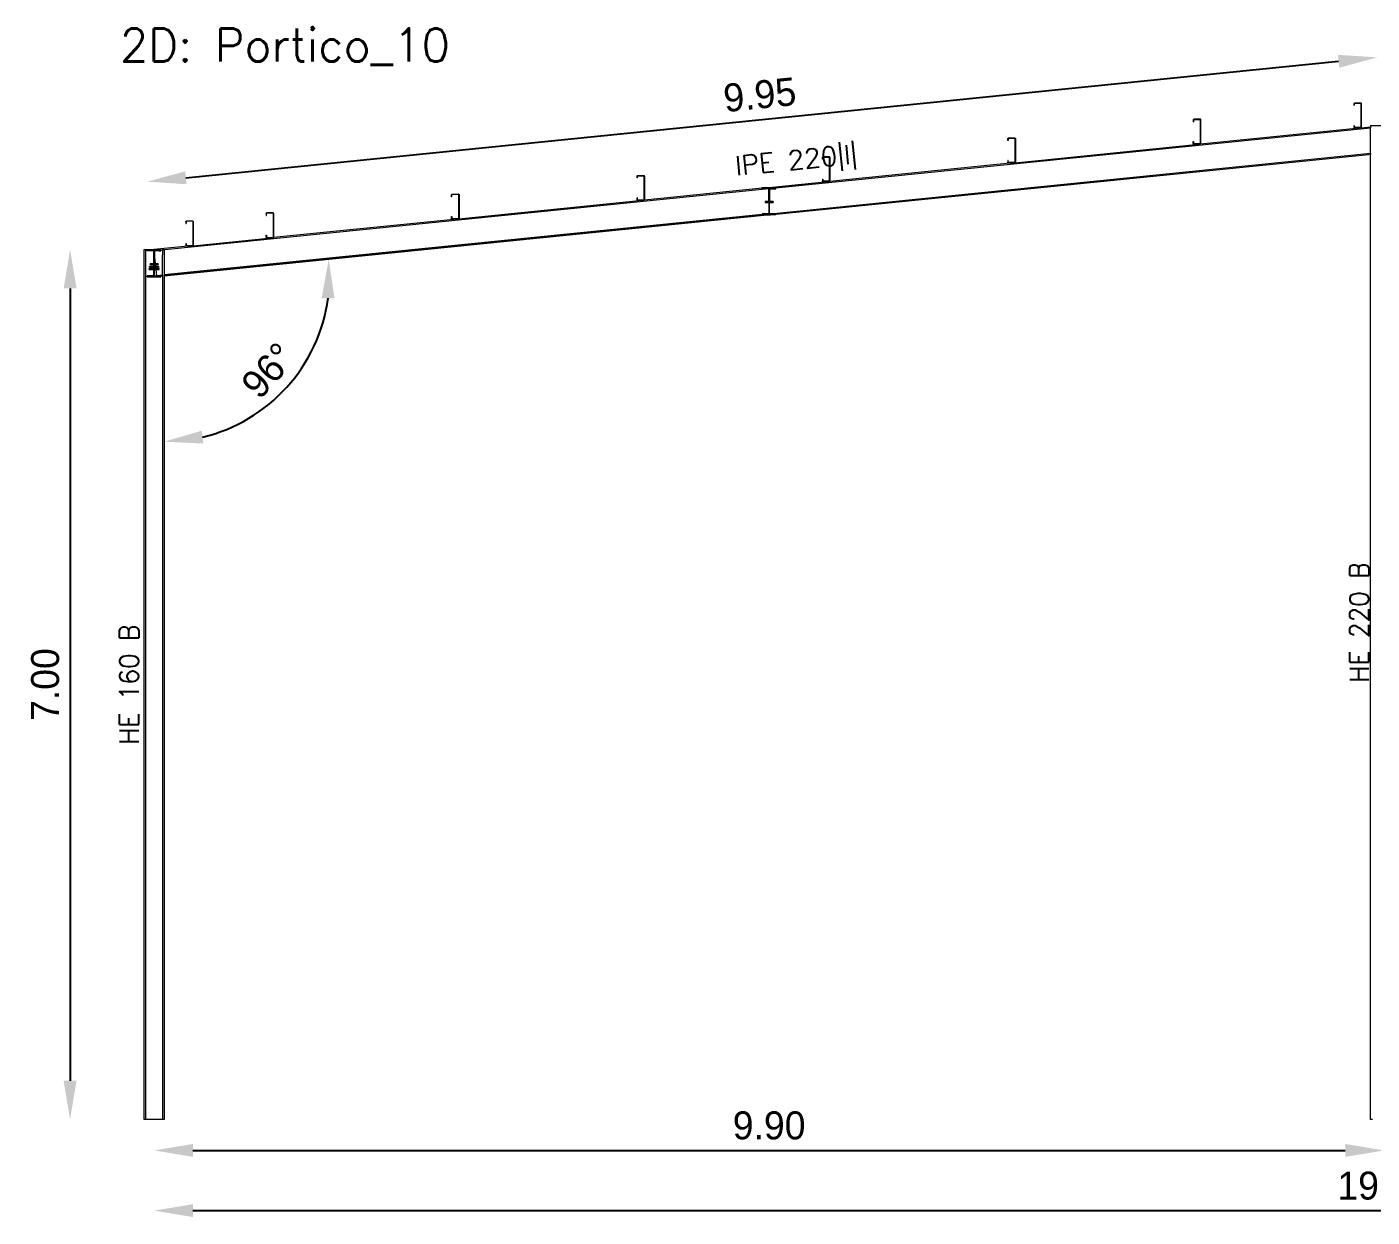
# Model space of a CAD drawing. Header units: inches. Extents: x 72863 to 72995, y 49095 to 49225.
# Drawn here: x 72929.73 to 72938.39, y 49206.29 to 49213.95 of the extents above; entities that cross this region are included whole.
import ezdxf
from ezdxf.enums import TextEntityAlignment as Align

# ---------------------------------------------------------------- set-up
doc = ezdxf.new("R2010")
doc.units = ezdxf.units.IN
for name, color, linetype, lineweight in [('BARRAS_DE_ACERO', 7, 'Continuous', 9), ('Cotas', 200, 'Continuous', 9), ('REFERENCIA_DE_LAS_BARRAS', 2, 'Continuous', 9), ('TITULOS', 9, 'Continuous', 9)]:
    doc.layers.add(name, color=color, linetype=linetype, lineweight=lineweight)
doc.styles.add('CYPETXT', font='romans__.ttf', dxfattribs={"height": 0.2})
doc.styles.add('RomanS', font='')
doc.styles.get('RomanS').set_extended_font_data('Porsche')
doc.dimstyles.new('100-color', dxfattribs={"dimtxt": 0.18, "dimasz": 0.25, "dimexe": 0, "dimexo": 0.5, "dimgap": 0.07, "dimtad": 1, "dimlfac": 1.25, "dimzin": 4, "dimdsep": 46, "dimtxsty": 'RomanS', "dimcen": 0.1, "dimse1": 1, "dimse2": 1, "dimadec": 0, "dimazin": 0, "dimtfac": 1, "dimtix": 1, "dimtmove": 2, "dimatfit": 3, "dimfxl": 1, "dimtvp": 1.058824, "dimtolj": 1, "dimtzin": 1, "dimarcsym": 0})

# ---------------------------------------------------------------- blocks, each defined once
blk = doc.blocks.new('*D118')
at = {"layer": 'Cotas', "color": 0, "lineweight": -2, "transparency": 16777216}
blk.add_line((72930.7986, 49206.3284), (72946.1386, 49206.3284), dxfattribs=at)
at = {"layer": 'Cotas', "color": 0, "transparency": 16777216}
for points in [[(72930.7986, 49206.3701), (72930.7986, 49206.2868), (72930.5486, 49206.3284)], [(72946.1386, 49206.3701), (72946.1386, 49206.2868), (72946.3886, 49206.3284)]]:
    blk.add_solid(points, dxfattribs=at)
at = {"layer": 'Defpoints', "color": 0, "transparency": 16777216}
for p in [(72930.5486, 49206.915), (72946.3886, 49206.915), (72946.3886, 49206.3284)]:
    blk.add_point(p, dxfattribs=at)
at = {"layer": 'Cotas', "color": 0, "transparency": 16777216, "insert": (72938.4686, 49206.4884), "char_height": 0.18, "attachment_point": 5, "style": 'RomanS'}
blk.add_mtext('\\A1;19.80', dxfattribs=at)
blk = doc.blocks.new('*D120')
at = {"layer": 'Cotas', "color": 0, "lineweight": -2, "transparency": 16777216}
blk.add_line((72930.7986, 49206.7161), (72938.2186, 49206.7161), dxfattribs=at)
at = {"layer": 'Cotas', "color": 0, "transparency": 16777216}
for points in [[(72930.7986, 49206.7578), (72930.7986, 49206.6745), (72930.5486, 49206.7161)], [(72938.2186, 49206.7578), (72938.2186, 49206.6745), (72938.4686, 49206.7161)]]:
    blk.add_solid(points, dxfattribs=at)
at = {"layer": 'Defpoints', "color": 0, "transparency": 16777216}
for p in [(72930.5486, 49206.915), (72938.4686, 49206.915), (72938.4686, 49206.7161)]:
    blk.add_point(p, dxfattribs=at)
at = {"layer": 'Cotas', "color": 0, "transparency": 16777216, "insert": (72934.5086, 49206.8761), "char_height": 0.18, "attachment_point": 5, "style": 'RomanS'}
blk.add_mtext('\\A1;9.90', dxfattribs=at)
blk = doc.blocks.new('*D121')
at = {"layer": 'Cotas', "color": 0, "lineweight": -2, "transparency": 16777216}
blk.add_line((72930.7531, 49212.9778), (72938.1756, 49213.7276), dxfattribs=at)
at = {"layer": 'Cotas', "color": 0, "transparency": 16777216}
for points in [[(72938.1715, 49213.769), (72938.1798, 49213.6861), (72938.4244, 49213.7527)], [(72930.7489, 49213.0193), (72930.7573, 49212.9364), (72930.5044, 49212.9527)]]:
    blk.add_solid(points, dxfattribs=at)
at = {"layer": 'Defpoints', "color": 0, "transparency": 16777216}
for p in [(72938.4244, 49213.7527), (72938.4686, 49213.315), (72930.5486, 49212.515)]:
    blk.add_point(p, dxfattribs=at)
at = {"layer": 'Cotas', "color": 0, "transparency": 16777216, "insert": (72934.4483, 49213.5119), "char_height": 0.18, "attachment_point": 5, "rotation": 5.76789, "style": 'RomanS'}
blk.add_mtext('\\A1;9.95', dxfattribs=at)
blk = doc.blocks.new('*D124')
at = {"layer": 'Cotas', "color": 0, "lineweight": -2, "transparency": 16777216}
blk.add_line((72930.0077, 49212.265), (72930.0077, 49207.165), dxfattribs=at)
at = {"layer": 'Cotas', "color": 0, "transparency": 16777216}
for points in [[(72929.966, 49212.265), (72930.0493, 49212.265), (72930.0077, 49212.515)], [(72929.966, 49207.165), (72930.0493, 49207.165), (72930.0077, 49206.915)]]:
    blk.add_solid(points, dxfattribs=at)
at = {"layer": 'Defpoints', "color": 0, "transparency": 16777216}
for p in [(72930.5486, 49212.515), (72930.0077, 49206.915), (72930.5486, 49206.915)]:
    blk.add_point(p, dxfattribs=at)
at = {"layer": 'Cotas', "color": 0, "transparency": 16777216, "insert": (72929.8477, 49209.715), "char_height": 0.18, "attachment_point": 5, "rotation": 90, "style": 'RomanS'}
blk.add_mtext('\\A1;7.00', dxfattribs=at)
blk = doc.blocks.new('*D141')
at = {"layer": 'Cotas', "color": 0, "lineweight": -2, "transparency": 16777216}
blk.add_arc((72930.6126, 49212.3445), 1.0658, 283.4711, 352.29683, dxfattribs=at)
at = {"layer": 'Cotas', "color": 0, "transparency": 16777216}
for points in [[(72931.6271, 49212.2024), (72931.7104, 49212.201), (72931.673, 49212.4516)], [(72930.8658, 49211.2667), (72930.856, 49211.3495), (72930.6126, 49211.2788)]]:
    blk.add_solid(points, dxfattribs=at)
at = {"layer": 'Defpoints', "color": 0, "transparency": 16777216}
for p in [(72934.5175, 49212.739), (72930.6126, 49212.3445), (72930.6126, 49212.3445), (72931.5692, 49211.8747), (72930.6126, 49206.915)]:
    blk.add_point(p, dxfattribs=at)
at = {"layer": 'Cotas', "color": 0, "transparency": 16777216, "insert": (72931.2845, 49211.7371), "char_height": 0.18, "attachment_point": 5, "rotation": 47.88396, "style": 'RomanS'}
blk.add_mtext('\\A1;96°', dxfattribs=at)

msp = doc.modelspace()

# ---------------------------------------------------------------- linework, layer by layer
at = {"layer": 'BARRAS_DE_ACERO'}
for p, q in [((72938.2747, 49213.4553), (72938.2749, 49213.4566)), ((72938.2747, 49213.4429), (72938.2747, 49213.4553)), ((72938.2763, 49213.4429), (72938.2747, 49213.4429)), ((72938.2757, 49213.4578), (72938.2749, 49213.4566)), ((72938.2757, 49213.4578), (72938.2769, 49213.4586)), ((72938.2763, 49213.4553), (72938.2764, 49213.456)), ((72938.2763, 49213.4553), (72938.2763, 49213.4429)), ((72938.2769, 49213.4567), (72938.2764, 49213.456)), ((72938.2783, 49213.4589), (72938.2769, 49213.4586)), ((72938.3191, 49213.4589), (72938.2783, 49213.4589)), ((72938.2783, 49213.4573), (72938.3191, 49213.4573)), ((72938.3204, 49213.4586), (72938.3191, 49213.4589)), ((72938.3198, 49213.4571), (72938.3191, 49213.4573)), ((72938.3198, 49213.4571), (72938.3205, 49213.4567)), ((72938.3205, 49213.4567), (72938.3209, 49213.456)), ((72938.3209, 49213.456), (72938.3211, 49213.4553)), ((72938.3211, 49213.3025), (72938.3211, 49213.4553)), ((72938.3224, 49213.4566), (72938.3227, 49213.4553)), ((72938.3227, 49213.3025), (72938.3227, 49213.4553)), ((72937.2402, 49213.3521), (72937.241, 49213.3533)), ((72937.2415, 49213.3508), (72937.2417, 49213.3515)), ((72937.2415, 49213.3507), (72937.2415, 49213.3508)), ((72937.2415, 49213.3504), (72937.2415, 49213.3507)), ((72937.2415, 49213.3384), (72937.2415, 49213.3504)), ((72937.2421, 49213.3522), (72937.2417, 49213.3515)), ((72937.2421, 49213.3511), (72937.242, 49213.3504)), ((72937.242, 49213.3504), (72937.242, 49213.3384)), ((72937.2428, 49213.3526), (72937.2421, 49213.3522)), ((72937.2421, 49213.3511), (72937.2425, 49213.3518)), ((72937.2425, 49213.3518), (72937.2432, 49213.3522)), ((72937.2435, 49213.3528), (72937.2428, 49213.3526)), ((72937.244, 49213.3524), (72937.2432, 49213.3522)), ((72937.2843, 49213.3544), (72937.2435, 49213.3544)), ((72937.2435, 49213.3528), (72937.244, 49213.3528)), ((72937.244, 49213.3528), (72937.2843, 49213.3528)), ((72937.284, 49213.3524), (72937.244, 49213.3524)), ((72937.2847, 49213.3522), (72937.284, 49213.3524)), ((72937.2857, 49213.3541), (72937.2843, 49213.3544)), ((72937.2851, 49213.3526), (72937.2843, 49213.3528)), ((72937.2847, 49213.3522), (72937.2854, 49213.3518)), ((72937.2851, 49213.3526), (72937.2858, 49213.3522)), ((72937.2858, 49213.3511), (72937.2854, 49213.3518)), ((72937.2857, 49213.3541), (72937.2869, 49213.3533)), ((72937.2858, 49213.3522), (72937.2862, 49213.3515)), ((72937.2858, 49213.3511), (72937.286, 49213.3504)), ((72937.286, 49213.1984), (72937.286, 49213.3504)), ((72937.2863, 49213.3508), (72937.2862, 49213.3515)), ((72937.2863, 49213.3507), (72937.2863, 49213.3508)), ((72937.2863, 49213.3507), (72937.2863, 49213.198)), ((72937.2877, 49213.3521), (72937.2869, 49213.3533)), ((72937.2879, 49213.3508), (72937.2877, 49213.3521)), ((72937.288, 49213.3504), (72937.2879, 49213.3504)), ((72937.288, 49213.1984), (72937.288, 49213.3504)), ((72934.5526, 49212.912), (72938.3806, 49213.2987)), ((72938.2747, 49213.3149), (72938.2747, 49213.3025)), ((72938.2763, 49213.3149), (72938.2747, 49213.3149)), ((72938.2747, 49213.3025), (72938.2749, 49213.3011)), ((72938.2749, 49213.3011), (72938.2757, 49213.2999)), ((72938.2757, 49213.2999), (72938.2769, 49213.2991)), ((72938.2763, 49213.3025), (72938.2763, 49213.3149)), ((72938.2764, 49213.3017), (72938.2763, 49213.3025)), ((72938.2764, 49213.3017), (72938.2769, 49213.3011)), ((72938.2775, 49213.3006), (72938.2769, 49213.3011)), ((72938.2769, 49213.2991), (72938.2783, 49213.2989)), ((72938.2775, 49213.3006), (72938.2783, 49213.3005)), ((72938.3191, 49213.3005), (72938.2783, 49213.3005)), ((72938.2783, 49213.2989), (72938.3095, 49213.2989)), ((72938.3191, 49213.2989), (72938.3095, 49213.2989)), ((72938.3191, 49213.3005), (72938.3198, 49213.3006)), ((72938.3204, 49213.2991), (72938.3191, 49213.2989)), ((72938.3205, 49213.3011), (72938.3198, 49213.3006)), ((72938.3216, 49213.2999), (72938.3204, 49213.2991)), ((72938.3205, 49213.3011), (72938.3209, 49213.3017)), ((72938.3209, 49213.3017), (72938.3211, 49213.3025)), ((72938.3216, 49213.2999), (72938.3217, 49213.3001)), ((72938.3224, 49213.3011), (72938.3227, 49213.3025)), ((72938.3806, 49213.315), (72938.3806, 49213.3061)), ((72938.3806, 49213.3061), (72938.3806, 49213.2987)), ((72936.0463, 49213.2315), (72936.046, 49213.2302)), ((72936.046, 49213.2178), (72936.046, 49213.2302)), ((72936.0476, 49213.2178), (72936.046, 49213.2178)), ((72936.0463, 49213.2315), (72936.0471, 49213.2327)), ((72936.0482, 49213.2335), (72936.0471, 49213.2327)), ((72936.0478, 49213.2309), (72936.0476, 49213.2302)), ((72936.0476, 49213.2302), (72936.0476, 49213.2178)), ((72936.048, 49213.2178), (72936.0476, 49213.2178)), ((72936.0478, 49213.2309), (72936.0482, 49213.2316)), ((72936.0496, 49213.2338), (72936.0482, 49213.2335)), ((72936.0482, 49213.2305), (72936.0486, 49213.2312)), ((72936.0486, 49213.2312), (72936.0493, 49213.2316)), ((72936.05, 49213.2318), (72936.0493, 49213.2316)), ((72936.0496, 49213.2338), (72936.0904, 49213.2338)), ((72936.0904, 49213.2322), (72936.0496, 49213.2322)), ((72936.09, 49213.2318), (72936.05, 49213.2318)), ((72936.0908, 49213.2316), (72936.09, 49213.2318)), ((72936.0918, 49213.2335), (72936.0904, 49213.2338)), ((72936.0912, 49213.232), (72936.0904, 49213.2322)), ((72936.0914, 49213.2312), (72936.0908, 49213.2316)), ((72936.0912, 49213.232), (72936.0918, 49213.2316)), ((72936.0919, 49213.2305), (72936.0914, 49213.2312)), ((72936.093, 49213.2327), (72936.0918, 49213.2335)), ((72936.092, 49213.2298), (72936.0919, 49213.2305)), ((72936.092, 49213.0778), (72936.092, 49213.2298)), ((72936.0924, 49213.2302), (72936.0924, 49213.0774)), ((72936.093, 49213.2327), (72936.0937, 49213.2315)), ((72936.094, 49213.2302), (72936.0937, 49213.2315)), ((72936.094, 49213.2298), (72936.094, 49213.2302)), ((72936.094, 49213.0777), (72936.094, 49213.2298)), ((72936.094, 49213.2298), (72936.094, 49213.0778)), ((72936.094, 49213.2298), (72936.094, 49213.2298)), ((72937.2399, 49213.2104), (72937.24, 49213.2104)), ((72937.2399, 49213.198), (72937.2399, 49213.2104)), ((72937.2399, 49213.198), (72937.2402, 49213.1966)), ((72937.24, 49213.2104), (72937.2415, 49213.2104)), ((72937.241, 49213.1954), (72937.2402, 49213.1966)), ((72937.2422, 49213.1946), (72937.241, 49213.1954)), ((72937.2415, 49213.2104), (72937.242, 49213.2104)), ((72937.2415, 49213.2104), (72937.2415, 49213.1984)), ((72937.2415, 49213.1984), (72937.2415, 49213.1983)), ((72937.2415, 49213.198), (72937.2415, 49213.1983)), ((72937.2415, 49213.198), (72937.2417, 49213.1972)), ((72937.2421, 49213.1965), (72937.2417, 49213.1972)), ((72937.242, 49213.2104), (72937.242, 49213.1984)), ((72937.242, 49213.1984), (72937.2421, 49213.1976)), ((72937.2421, 49213.1976), (72937.2425, 49213.1969)), ((72937.2421, 49213.1965), (72937.2428, 49213.1961)), ((72937.2435, 49213.1944), (72937.2422, 49213.1946)), ((72937.2425, 49213.1969), (72937.2432, 49213.1965)), ((72937.2428, 49213.1961), (72937.2435, 49213.196)), ((72937.2432, 49213.1965), (72937.244, 49213.1964)), ((72937.2435, 49213.196), (72937.2436, 49213.196)), ((72937.2435, 49213.1944), (72937.2747, 49213.1944)), ((72937.2436, 49213.196), (72937.2843, 49213.196)), ((72937.284, 49213.1964), (72937.244, 49213.1964)), ((72937.2847, 49213.1965), (72937.284, 49213.1964)), ((72937.2854, 49213.1969), (72937.2847, 49213.1965)), ((72937.2858, 49213.1976), (72937.2854, 49213.1969)), ((72937.286, 49213.1984), (72937.2858, 49213.1976)), ((72937.2862, 49213.1972), (72937.2863, 49213.198)), ((72937.287, 49213.1956), (72937.2869, 49213.1954)), ((72937.288, 49213.1984), (72937.2879, 49213.1983)), ((72937.2879, 49213.1983), (72937.2879, 49213.198)), ((72934.8521, 49213.0972), (72934.8521, 49213.1096)), ((72934.8537, 49213.0972), (72934.8521, 49213.0972)), ((72934.8531, 49213.1121), (72934.8543, 49213.1129)), ((72934.8538, 49213.1103), (72934.8537, 49213.1096)), ((72934.8537, 49213.0972), (72934.8537, 49213.1096)), ((72934.8537, 49213.0972), (72934.8541, 49213.0972)), ((72934.8543, 49213.111), (72934.8538, 49213.1103)), ((72934.8541, 49213.1092), (72934.8543, 49213.1099)), ((72934.8541, 49213.0972), (72934.8541, 49213.1092)), ((72934.8543, 49213.1129), (72934.8557, 49213.1132)), ((72934.8549, 49213.1114), (72934.8543, 49213.111)), ((72934.8547, 49213.1106), (72934.8543, 49213.1099)), ((72934.8547, 49213.1106), (72934.8553, 49213.111)), ((72934.8549, 49213.1114), (72934.8557, 49213.1116)), ((72934.8561, 49213.1112), (72934.8553, 49213.111)), ((72934.8965, 49213.1132), (72934.8557, 49213.1132)), ((72934.8557, 49213.1116), (72934.8965, 49213.1116)), ((72934.8965, 49213.1132), (72934.8979, 49213.1129)), ((72934.8965, 49213.1116), (72934.8972, 49213.1114)), ((72934.8972, 49213.1114), (72934.8979, 49213.111)), ((72934.8979, 49213.1129), (72934.899, 49213.1121)), ((72934.8979, 49213.111), (72934.8983, 49213.1103)), ((72934.8983, 49213.1103), (72934.8985, 49213.1096)), ((72934.8985, 49212.9568), (72934.8985, 49213.1096)), ((72934.8998, 49213.1109), (72934.899, 49213.1121)), ((72936.0807, 49213.0738), (72934.8992, 49212.9544)), ((72934.9001, 49213.1096), (72934.8998, 49213.1109)), ((72934.9001, 49213.1096), (72934.9001, 49213.1092)), ((72934.9001, 49212.9572), (72934.9001, 49213.1092)), ((72936.0476, 49213.0898), (72936.046, 49213.0898)), ((72936.046, 49213.0898), (72936.046, 49213.0774)), ((72936.0463, 49213.076), (72936.046, 49213.0774)), ((72936.0463, 49213.076), (72936.0471, 49213.0748)), ((72936.0471, 49213.0748), (72936.0482, 49213.074)), ((72936.0476, 49213.0898), (72936.048, 49213.0898)), ((72936.0476, 49213.0774), (72936.0476, 49213.0898)), ((72936.0478, 49213.0766), (72936.0476, 49213.0774)), ((72936.0482, 49213.0759), (72936.0478, 49213.0766)), ((72936.048, 49213.0778), (72936.048, 49213.0898)), ((72936.0488, 49213.0755), (72936.0482, 49213.0759)), ((72936.0482, 49213.074), (72936.0496, 49213.0738)), ((72936.0486, 49213.0763), (72936.0493, 49213.0759)), ((72936.0496, 49213.0754), (72936.0488, 49213.0755)), ((72936.0904, 49213.0754), (72936.0496, 49213.0754)), ((72936.0496, 49213.0738), (72936.0807, 49213.0738)), ((72936.0807, 49213.0738), (72936.0904, 49213.0738)), ((72936.09, 49213.0758), (72936.0908, 49213.0759)), ((72936.0912, 49213.0755), (72936.0904, 49213.0754)), ((72936.0904, 49213.0738), (72936.0918, 49213.074)), ((72936.0908, 49213.0759), (72936.0914, 49213.0763)), ((72936.0918, 49213.0759), (72936.0912, 49213.0755)), ((72936.0914, 49213.0763), (72936.0919, 49213.077)), ((72936.0918, 49213.0759), (72936.0923, 49213.0766)), ((72936.0919, 49213.077), (72936.092, 49213.0778)), ((72936.0924, 49213.0774), (72936.0923, 49213.0766)), ((72936.0937, 49213.076), (72936.094, 49213.0774)), ((72936.094, 49213.0778), (72936.094, 49213.0777)), ((72936.094, 49213.0774), (72936.094, 49213.0777)), ((72938.3806, 49213.1292), (72938.3696, 49213.128)), ((72938.3806, 49213.1366), (72938.3806, 49213.1292)), ((72938.3806, 49206.915), (72938.3806, 49213.1292)), ((72933.6582, 49212.989), (72933.6584, 49212.9903)), ((72933.6582, 49212.9766), (72933.6582, 49212.989)), ((72933.6582, 49212.9766), (72933.6582, 49212.9766)), ((72933.6592, 49212.9915), (72933.6584, 49212.9903)), ((72933.6592, 49212.9915), (72933.6604, 49212.9923)), ((72933.6598, 49212.9886), (72933.6598, 49212.9766)), ((72933.6602, 49212.9886), (72933.6603, 49212.9893)), ((72933.6602, 49212.9766), (72933.6602, 49212.9886)), ((72933.661, 49212.9908), (72933.6603, 49212.9904)), ((72933.6608, 49212.99), (72933.6603, 49212.9893)), ((72933.6618, 49212.9926), (72933.6604, 49212.9923)), ((72933.6614, 49212.9904), (72933.6608, 49212.99)), ((72933.6618, 49212.991), (72933.661, 49212.9908)), ((72933.6622, 49212.9906), (72933.6614, 49212.9904)), ((72933.6618, 49212.9926), (72933.7022, 49212.9926)), ((72933.6618, 49212.991), (72933.7022, 49212.991)), ((72933.6618, 49212.991), (72933.6618, 49212.991)), ((72933.7022, 49212.9906), (72933.6622, 49212.9906)), ((72933.7026, 49212.9926), (72933.7022, 49212.9926)), ((72933.7029, 49212.9904), (72933.7022, 49212.9906)), ((72933.7026, 49212.9926), (72933.7039, 49212.9923)), ((72933.7029, 49212.9904), (72933.7036, 49212.99)), ((72933.7033, 49212.9908), (72933.704, 49212.9904)), ((72933.7036, 49212.99), (72933.704, 49212.9893)), ((72933.7039, 49212.9923), (72933.7051, 49212.9915)), ((72933.704, 49212.9904), (72933.7044, 49212.9897)), ((72933.7042, 49212.9886), (72933.704, 49212.9893)), ((72933.7042, 49212.8366), (72933.7042, 49212.9886)), ((72933.7046, 49212.989), (72933.7044, 49212.9897)), ((72933.7046, 49212.989), (72933.7046, 49212.9886)), ((72933.7046, 49212.8365), (72933.7046, 49212.9886)), ((72933.7062, 49212.8365), (72933.7062, 49212.9886)), ((72934.5062, 49212.9073), (72930.6177, 49212.5145)), ((72934.4646, 49212.9105), (72933.7052, 49212.8338)), ((72934.4646, 49212.915), (72934.483, 49212.915)), ((72934.4646, 49212.9105), (72934.4646, 49212.915)), ((72934.4646, 49212.9076), (72934.4646, 49212.9105)), ((72934.5062, 49212.9076), (72934.4646, 49212.9076)), ((72934.483, 49212.915), (72934.5086, 49212.915)), ((72934.483, 49212.9099), (72934.483, 49212.915)), ((72934.483, 49212.9099), (72934.5053, 49212.9099)), ((72934.5068, 49212.9099), (72934.5053, 49212.9099)), ((72934.5062, 49212.9076), (72934.5062, 49212.9073)), ((72934.5062, 49212.824), (72934.5062, 49212.9073)), ((72934.5068, 49212.9099), (72934.5068, 49212.9074)), ((72934.5068, 49212.9074), (72934.5068, 49212.824)), ((72934.5086, 49212.915), (72934.8869, 49212.9532)), ((72934.5086, 49212.915), (72934.5342, 49212.915)), ((72934.5104, 49212.9099), (72934.5319, 49212.9099)), ((72934.5104, 49212.9077), (72934.5104, 49212.9099)), ((72934.5104, 49212.9077), (72934.5104, 49212.9077)), ((72934.5104, 49212.9077), (72934.5104, 49212.824)), ((72934.511, 49212.9076), (72934.5526, 49212.9076)), ((72934.511, 49212.824), (72934.511, 49212.9076)), ((72934.532, 49212.9099), (72934.5319, 49212.9099)), ((72934.5342, 49212.915), (72934.5526, 49212.915)), ((72934.5342, 49212.9101), (72934.5342, 49212.915)), ((72934.5526, 49212.915), (72934.5526, 49212.912)), ((72934.5526, 49212.9076), (72934.5526, 49212.912)), ((72934.8521, 49212.9692), (72934.8521, 49212.9568)), ((72934.8521, 49212.9692), (72934.8537, 49212.9692)), ((72934.8521, 49212.9568), (72934.8524, 49212.9554)), ((72934.8531, 49212.9542), (72934.8524, 49212.9554)), ((72934.8543, 49212.9534), (72934.8531, 49212.9542)), ((72934.8537, 49212.9568), (72934.8537, 49212.9692)), ((72934.8538, 49212.956), (72934.8537, 49212.9568)), ((72934.8543, 49212.9553), (72934.8538, 49212.956)), ((72934.8541, 49212.9572), (72934.8543, 49212.9564)), ((72934.8543, 49212.9564), (72934.8547, 49212.9557)), ((72934.8543, 49212.9553), (72934.8549, 49212.9549)), ((72934.8543, 49212.9534), (72934.8557, 49212.9532)), ((72934.8557, 49212.9548), (72934.8549, 49212.9549)), ((72934.8557, 49212.9548), (72934.8965, 49212.9548)), ((72934.8557, 49212.9532), (72934.8869, 49212.9532)), ((72934.8961, 49212.9552), (72934.8561, 49212.9552)), ((72934.8869, 49212.9532), (72934.8965, 49212.9532)), ((72934.8969, 49212.9553), (72934.8961, 49212.9552)), ((72934.8972, 49212.9549), (72934.8965, 49212.9548)), ((72934.8979, 49212.9534), (72934.8965, 49212.9532)), ((72934.8975, 49212.9557), (72934.8969, 49212.9553)), ((72934.8979, 49212.9553), (72934.8972, 49212.9549)), ((72934.8979, 49212.9553), (72934.8983, 49212.956)), ((72934.8979, 49212.9534), (72934.899, 49212.9542)), ((72934.8983, 49212.956), (72934.8985, 49212.9568)), ((72934.899, 49212.9542), (72934.8992, 49212.9544)), ((72934.8998, 49212.9554), (72934.8992, 49212.9544)), ((72934.9001, 49212.9568), (72934.8998, 49212.9554)), ((72934.9001, 49212.9572), (72934.9001, 49212.9571)), ((72934.9001, 49212.9568), (72934.9001, 49212.9571)), ((72932.4645, 49212.8697), (72932.4642, 49212.8684)), ((72932.4645, 49212.8697), (72932.4653, 49212.8709)), ((72932.4653, 49212.8709), (72932.4665, 49212.8717)), ((72932.466, 49212.8691), (72932.4658, 49212.8684)), ((72932.4658, 49212.856), (72932.4658, 49212.8684)), ((72932.4658, 49212.856), (72932.4663, 49212.856)), ((72932.466, 49212.8691), (72932.4664, 49212.8698)), ((72932.4663, 49212.868), (72932.4664, 49212.8687)), ((72932.4663, 49212.856), (72932.4663, 49212.868)), ((72932.4664, 49212.8698), (72932.4671, 49212.8702)), ((72932.4664, 49212.8687), (72932.4668, 49212.8694)), ((72932.4665, 49212.8717), (72932.4678, 49212.872)), ((72932.4668, 49212.8694), (72932.4675, 49212.8698)), ((72932.4671, 49212.8702), (72932.4678, 49212.8704)), ((72932.4675, 49212.8698), (72932.4683, 49212.87)), ((72932.4678, 49212.872), (72932.5086, 49212.872)), ((72932.5086, 49212.8704), (72932.4678, 49212.8704)), ((72932.5083, 49212.87), (72932.4683, 49212.87)), ((72932.5083, 49212.87), (72932.509, 49212.8698)), ((72932.51, 49212.8717), (72932.5086, 49212.872)), ((72932.5094, 49212.8702), (72932.5086, 49212.8704)), ((72932.5094, 49212.8702), (72932.51, 49212.8698)), ((72932.51, 49212.8717), (72932.5112, 49212.8709)), ((72932.5105, 49212.8691), (72932.51, 49212.8698)), ((72932.5101, 49212.8687), (72932.5103, 49212.868)), ((72932.5103, 49212.716), (72932.5103, 49212.868)), ((72932.5106, 49212.8684), (72932.5105, 49212.8691)), ((72932.5106, 49212.8684), (72932.5106, 49212.7156)), ((72932.5112, 49212.8709), (72932.512, 49212.8697)), ((72932.5113, 49212.7132), (72933.6929, 49212.8326)), ((72932.512, 49212.8697), (72932.5122, 49212.8684)), ((72932.5122, 49212.8684), (72932.5122, 49212.8681)), ((72932.5123, 49212.716), (72932.5123, 49212.868)), ((72933.6582, 49212.8486), (72933.6582, 49212.8486)), ((72933.6582, 49212.8486), (72933.6582, 49212.8362)), ((72933.6582, 49212.8486), (72933.6598, 49212.8486)), ((72933.6584, 49212.8348), (72933.6582, 49212.8362)), ((72933.6584, 49212.8348), (72933.6592, 49212.8336)), ((72933.6602, 49212.8486), (72933.6598, 49212.8486)), ((72933.6598, 49212.8366), (72933.6598, 49212.8486)), ((72933.6598, 49212.8362), (72933.6598, 49212.8366)), ((72933.6599, 49212.8354), (72933.6598, 49212.8362)), ((72933.6599, 49212.8354), (72933.6603, 49212.8347)), ((72933.6602, 49212.8366), (72933.6602, 49212.8486)), ((72933.6603, 49212.8347), (72933.661, 49212.8343)), ((72933.6614, 49212.8347), (72933.6608, 49212.8351)), ((72933.6618, 49212.8342), (72933.661, 49212.8343)), ((72933.6614, 49212.8347), (72933.6622, 49212.8346)), ((72933.6618, 49212.8342), (72933.6622, 49212.8342)), ((72933.6618, 49212.8326), (72933.6622, 49212.8326)), ((72933.6622, 49212.8346), (72933.7022, 49212.8346)), ((72933.7022, 49212.8342), (72933.6622, 49212.8342)), ((72933.6929, 49212.8326), (72933.6622, 49212.8326)), ((72933.7026, 49212.8326), (72933.6929, 49212.8326)), ((72933.7022, 49212.8346), (72933.7029, 49212.8347)), ((72933.7022, 49212.8342), (72933.7026, 49212.8342)), ((72933.7033, 49212.8343), (72933.7026, 49212.8342)), ((72933.7039, 49212.8328), (72933.7026, 49212.8326)), ((72933.7029, 49212.8347), (72933.7036, 49212.8351)), ((72933.7033, 49212.8343), (72933.704, 49212.8347)), ((72933.704, 49212.8358), (72933.7036, 49212.8351)), ((72933.7051, 49212.8336), (72933.7039, 49212.8328)), ((72933.704, 49212.8358), (72933.7042, 49212.8366)), ((72933.704, 49212.8347), (72933.7044, 49212.8354)), ((72933.7044, 49212.8356), (72933.7046, 49212.8362)), ((72933.7044, 49212.8356), (72933.7044, 49212.8354)), ((72933.7046, 49212.8362), (72933.7046, 49212.8365)), ((72933.7052, 49212.8338), (72933.7051, 49212.8336)), ((72933.7059, 49212.8348), (72933.7052, 49212.8338)), ((72933.7062, 49212.8362), (72933.7059, 49212.8348)), ((72933.7062, 49212.8366), (72933.7062, 49212.8365)), ((72933.7062, 49212.8365), (72933.7062, 49212.8362)), ((72934.483, 49212.824), (72934.483, 49212.819)), ((72934.5062, 49212.824), (72934.483, 49212.824)), ((72934.483, 49212.819), (72934.5062, 49212.819)), ((72934.5068, 49212.824), (72934.5062, 49212.824)), ((72934.5062, 49212.819), (72934.5062, 49212.7463)), ((72934.5062, 49212.819), (72934.511, 49212.819)), ((72934.511, 49212.824), (72934.5104, 49212.824)), ((72934.5342, 49212.824), (72934.511, 49212.824)), ((72934.511, 49212.819), (72934.5342, 49212.819)), ((72934.511, 49212.7463), (72934.511, 49212.819)), ((72934.5342, 49212.824), (72934.5342, 49212.819)), ((72930.6126, 49212.3519), (72934.4646, 49212.741)), ((72934.5175, 49212.739), (72930.6126, 49212.3445)), ((72931.2703, 49212.7478), (72931.2706, 49212.7491)), ((72931.2703, 49212.7478), (72931.2703, 49212.7354)), ((72931.2703, 49212.7354), (72931.2719, 49212.7354)), ((72931.2706, 49212.7491), (72931.2714, 49212.7503)), ((72931.2714, 49212.7503), (72931.2725, 49212.7511)), ((72931.2719, 49212.7354), (72931.2719, 49212.7478)), ((72931.3147, 49212.7498), (72931.3155, 49212.7496)), ((72931.3155, 49212.7496), (72931.3161, 49212.7492)), ((72931.3166, 49212.7485), (72931.3161, 49212.7492)), ((72931.3167, 49212.7478), (72931.3166, 49212.7485)), ((72931.3167, 49212.7478), (72931.3167, 49212.595)), ((72932.4658, 49212.728), (72932.4658, 49212.7156)), ((72932.4663, 49212.716), (72932.4663, 49212.728)), ((72934.4646, 49212.741), (72934.4646, 49212.739)), ((72934.4646, 49212.739), (72934.5175, 49212.739)), ((72934.5171, 49212.7463), (72934.511, 49212.7463)), ((72934.5526, 49212.739), (72934.5175, 49212.739)), ((72934.5526, 49212.7463), (72934.5526, 49212.7425)), ((72930.7526, 49212.6955), (72930.7529, 49212.6968)), ((72930.7529, 49212.6968), (72930.7537, 49212.698)), ((72930.7537, 49212.698), (72930.7549, 49212.6988)), ((72930.7542, 49212.6955), (72930.7544, 49212.6962)), ((72930.7542, 49212.6955), (72930.7542, 49212.6831)), ((72930.7548, 49212.6969), (72930.7544, 49212.6962)), ((72930.7555, 49212.6973), (72930.7548, 49212.6969)), ((72930.7549, 49212.6988), (72930.7562, 49212.6991)), ((72930.7562, 49212.6975), (72930.7555, 49212.6973)), ((72930.797, 49212.6991), (72930.7562, 49212.6991)), ((72930.797, 49212.6975), (72930.7562, 49212.6975)), ((72930.7984, 49212.6988), (72930.797, 49212.6991)), ((72930.797, 49212.6975), (72930.7978, 49212.6973)), ((72930.7985, 49212.6969), (72930.7978, 49212.6973)), ((72930.7984, 49212.6988), (72930.7996, 49212.698)), ((72930.799, 49212.6955), (72930.799, 49212.5427)), ((72930.8004, 49212.6968), (72930.7996, 49212.698)), ((72930.8006, 49212.6955), (72930.8004, 49212.6968)), ((72930.8006, 49212.6955), (72930.8006, 49212.5427)), ((72932.4645, 49212.7142), (72932.4653, 49212.713)), ((72932.4653, 49212.713), (72932.4665, 49212.7122)), ((72932.466, 49212.7148), (72932.4658, 49212.7156)), ((72932.4664, 49212.7141), (72932.466, 49212.7148)), ((72932.4664, 49212.7152), (72932.4663, 49212.716)), ((72932.4664, 49212.7152), (72932.4668, 49212.7145)), ((72932.4671, 49212.7137), (72932.4664, 49212.7141)), ((72932.4665, 49212.7122), (72932.4678, 49212.712)), ((72932.4668, 49212.7145), (72932.4675, 49212.7141)), ((72932.4671, 49212.7137), (72932.4678, 49212.7136)), ((72932.4683, 49212.714), (72932.4675, 49212.7141)), ((72932.5086, 49212.7136), (72932.4678, 49212.7136)), ((72932.499, 49212.712), (72932.4678, 49212.712)), ((72932.4683, 49212.714), (72932.5083, 49212.714)), ((72932.499, 49212.712), (72932.5086, 49212.712)), ((72932.509, 49212.7141), (72932.5083, 49212.714)), ((72932.5086, 49212.712), (72932.51, 49212.7122)), ((72932.509, 49212.7141), (72932.5097, 49212.7145)), ((72932.5105, 49212.7148), (72932.51, 49212.7141)), ((72932.5112, 49212.713), (72932.51, 49212.7122)), ((72932.5106, 49212.7156), (72932.5105, 49212.7148)), ((72932.5113, 49212.7132), (72932.5112, 49212.713)), ((72932.512, 49212.7142), (72932.5113, 49212.7132)), ((72932.5122, 49212.7156), (72932.512, 49212.7142)), ((72932.5122, 49212.7158), (72932.5123, 49212.716)), ((72932.5122, 49212.7156), (72932.5122, 49212.7158)), ((72930.7526, 49212.5551), (72930.7542, 49212.5551)), ((72930.7526, 49212.5551), (72930.7526, 49212.5427)), ((72930.7542, 49212.5551), (72930.7542, 49212.5427)), ((72930.7997, 49212.5403), (72931.305, 49212.5914)), ((72931.2703, 49212.595), (72931.2706, 49212.5936)), ((72931.2706, 49212.5936), (72931.2714, 49212.5924)), ((72931.2714, 49212.5924), (72931.2725, 49212.5916)), ((72931.2719, 49212.6074), (72931.2719, 49212.595)), ((72931.2721, 49212.5942), (72931.2719, 49212.595)), ((72931.2725, 49212.5916), (72931.2739, 49212.5914)), ((72931.2739, 49212.593), (72931.3147, 49212.593)), ((72931.2739, 49212.5914), (72931.305, 49212.5914)), ((72931.305, 49212.5914), (72931.3147, 49212.5914)), ((72931.3155, 49212.5931), (72931.3147, 49212.593)), ((72931.3161, 49212.5916), (72931.3147, 49212.5914)), ((72931.3155, 49212.5931), (72931.3161, 49212.5935)), ((72931.3161, 49212.5935), (72931.3166, 49212.5942)), ((72931.3161, 49212.5916), (72931.3173, 49212.5924)), ((72931.3166, 49212.5942), (72931.3167, 49212.595)), ((72931.3174, 49212.5926), (72931.318, 49212.5936)), ((72930.4846, 49212.515), (72930.495, 49212.515)), ((72930.4846, 49206.915), (72930.4846, 49212.515)), ((72930.495, 49206.915), (72930.495, 49212.515)), ((72930.495, 49212.515), (72930.5046, 49212.515)), ((72930.5046, 49212.5076), (72930.5046, 49212.515)), ((72930.5046, 49212.515), (72930.5158, 49212.515)), ((72930.5462, 49212.5076), (72930.5046, 49212.5076)), ((72930.5158, 49212.515), (72930.5158, 49212.509)), ((72930.5158, 49212.515), (72930.5194, 49212.515)), ((72930.5452, 49212.509), (72930.5158, 49212.509)), ((72930.5194, 49212.515), (72930.523, 49212.515)), ((72930.5194, 49212.512), (72930.5194, 49212.515)), ((72930.5194, 49212.512), (72930.5194, 49212.5094)), ((72930.5467, 49212.5094), (72930.5194, 49212.5094)), ((72930.523, 49212.515), (72930.5486, 49212.515)), ((72930.5468, 49212.5099), (72930.5446, 49212.5099)), ((72930.5452, 49212.509), (72930.5466, 49212.509)), ((72930.5462, 49212.424), (72930.5462, 49212.5076)), ((72930.5466, 49212.4304), (72930.5466, 49212.509)), ((72930.5466, 49212.509), (72930.5466, 49212.509)), ((72930.5467, 49212.5094), (72930.5467, 49212.4325)), ((72930.5468, 49212.4324), (72930.5468, 49212.5099)), ((72930.5504, 49212.5099), (72930.5718, 49212.5099)), ((72930.5504, 49212.5078), (72930.5504, 49212.5099)), ((72930.5504, 49212.4281), (72930.5504, 49212.5078)), ((72930.5505, 49212.5088), (72930.5505, 49212.5094)), ((72930.5506, 49212.5094), (72930.5505, 49212.5094)), ((72930.5505, 49212.5088), (72930.5505, 49212.5078)), ((72930.5505, 49212.5078), (72930.5505, 49212.4272)), ((72930.5516, 49212.5094), (72930.5506, 49212.5094)), ((72930.5506, 49212.5078), (72930.5506, 49212.424)), ((72930.5632, 49212.509), (72930.5508, 49212.509)), ((72930.5516, 49212.5094), (72930.5671, 49212.5094)), ((72930.5632, 49212.509), (72930.5636, 49212.509)), ((72930.5706, 49212.509), (72930.5636, 49212.509)), ((72930.5706, 49212.5094), (72930.5671, 49212.5094)), ((72930.5778, 49212.5094), (72930.5706, 49212.5094)), ((72930.5706, 49212.509), (72930.572, 49212.509)), ((72930.5742, 49212.5099), (72930.5718, 49212.5099)), ((72930.572, 49212.509), (72930.5814, 49212.509)), ((72930.5742, 49212.5102), (72930.5742, 49212.515)), ((72930.5778, 49212.515), (72930.5742, 49212.515)), ((72930.5742, 49212.5102), (72930.5742, 49212.5099)), ((72930.5778, 49212.515), (72930.5814, 49212.515)), ((72930.5778, 49212.512), (72930.5778, 49212.515)), ((72930.5778, 49212.512), (72930.5778, 49212.5105)), ((72930.5778, 49212.5105), (72930.5778, 49212.5096)), ((72930.5778, 49212.5094), (72930.5778, 49212.5096)), ((72930.5789, 49212.5076), (72930.5926, 49212.5076)), ((72930.5814, 49212.515), (72930.5926, 49212.515)), ((72930.5814, 49212.515), (72930.5814, 49212.5109)), ((72930.5814, 49212.509), (72930.5814, 49212.5109)), ((72930.5926, 49212.512), (72930.5926, 49212.515)), ((72930.5926, 49212.5076), (72930.5926, 49212.512)), ((72930.6022, 49212.515), (72930.6126, 49212.515)), ((72930.6022, 49212.513), (72930.6022, 49212.515)), ((72930.6022, 49212.3509), (72930.6022, 49212.4809)), ((72930.6126, 49212.515), (72930.6126, 49212.514)), ((72930.7526, 49212.5427), (72930.7529, 49212.5413)), ((72930.7529, 49212.5413), (72930.7537, 49212.5401)), ((72930.7537, 49212.5401), (72930.7549, 49212.5393)), ((72930.7542, 49212.5427), (72930.7544, 49212.5419)), ((72930.7544, 49212.5419), (72930.7548, 49212.5413)), ((72930.7548, 49212.5413), (72930.7555, 49212.5408)), ((72930.7562, 49212.5407), (72930.7555, 49212.5408)), ((72930.7562, 49212.5407), (72930.797, 49212.5407)), ((72930.797, 49212.5391), (72930.7873, 49212.5391)), ((72930.797, 49212.5407), (72930.7978, 49212.5408)), ((72930.7984, 49212.5393), (72930.797, 49212.5391)), ((72930.7985, 49212.5413), (72930.7978, 49212.5408)), ((72930.7996, 49212.5401), (72930.7984, 49212.5393)), ((72930.7989, 49212.5419), (72930.7985, 49212.5413)), ((72930.799, 49212.5427), (72930.7989, 49212.5419)), ((72930.7996, 49212.5401), (72930.7997, 49212.5403)), ((72930.8004, 49212.5413), (72930.7997, 49212.5403)), ((72930.8004, 49212.5413), (72930.8006, 49212.5427)), ((72930.5158, 49212.3929), (72930.5462, 49212.3929)), ((72930.5158, 49212.387), (72930.5158, 49212.3929)), ((72930.5158, 49212.387), (72930.5462, 49212.387)), ((72930.5194, 49212.4085), (72930.5462, 49212.4085)), ((72930.5194, 49212.403), (72930.5194, 49212.4085)), ((72930.5194, 49212.403), (72930.5462, 49212.403)), ((72930.523, 49212.419), (72930.523, 49212.424)), ((72930.5462, 49212.424), (72930.523, 49212.424)), ((72930.523, 49212.419), (72930.5462, 49212.419)), ((72930.5466, 49212.424), (72930.5462, 49212.424)), ((72930.5466, 49212.419), (72930.5462, 49212.419)), ((72930.5462, 49212.4085), (72930.5462, 49212.419)), ((72930.5466, 49212.4085), (72930.5462, 49212.4085)), ((72930.5462, 49212.403), (72930.5462, 49212.3929)), ((72930.5462, 49212.403), (72930.5466, 49212.403)), ((72930.5462, 49212.3929), (72930.5466, 49212.3929)), ((72930.5462, 49212.3463), (72930.5462, 49212.387)), ((72930.5499, 49212.387), (72930.5462, 49212.387)), ((72930.5466, 49212.424), (72930.5466, 49212.4304)), ((72930.5466, 49212.419), (72930.5467, 49212.419)), ((72930.5467, 49212.4325), (72930.5467, 49212.4314)), ((72930.5467, 49212.4259), (72930.5467, 49212.4314)), ((72930.5468, 49212.424), (72930.5467, 49212.424)), ((72930.5467, 49212.419), (72930.5467, 49212.4085)), ((72930.5505, 49212.419), (72930.5467, 49212.419)), ((72930.5468, 49212.4324), (72930.5468, 49212.4292)), ((72930.5468, 49212.4292), (72930.5468, 49212.4279)), ((72930.5468, 49212.424), (72930.5468, 49212.4279)), ((72930.5499, 49212.387), (72930.551, 49212.387)), ((72930.5504, 49212.4281), (72930.5504, 49212.424)), ((72930.5505, 49212.424), (72930.5504, 49212.424)), ((72930.5504, 49212.424), (72930.5504, 49212.424)), ((72930.5505, 49212.424), (72930.5505, 49212.4272)), ((72930.5506, 49212.424), (72930.5505, 49212.424)), ((72930.5506, 49212.419), (72930.551, 49212.419)), ((72930.5506, 49212.403), (72930.551, 49212.403)), ((72930.5506, 49212.3929), (72930.5506, 49212.403)), ((72930.5506, 49212.3929), (72930.551, 49212.3929)), ((72930.551, 49212.403), (72930.5599, 49212.403)), ((72930.551, 49212.3929), (72930.551, 49212.403)), ((72930.551, 49212.387), (72930.5615, 49212.387)), ((72930.551, 49212.3463), (72930.551, 49212.387)), ((72930.5742, 49212.424), (72930.5578, 49212.424)), ((72930.5594, 49212.4085), (72930.5778, 49212.4085)), ((72930.5599, 49212.403), (72930.5778, 49212.403)), ((72930.5814, 49212.3929), (72930.5609, 49212.3929)), ((72930.5615, 49212.387), (72930.5667, 49212.387)), ((72930.5655, 49212.3472), (72930.5615, 49212.387)), ((72930.5667, 49212.387), (72930.5814, 49212.387)), ((72930.5742, 49212.424), (72930.5742, 49212.419)), ((72930.5778, 49212.4085), (72930.5778, 49212.403)), ((72930.5814, 49212.387), (72930.5814, 49212.3929)), ((72930.5462, 49212.3463), (72930.5046, 49212.3463)), ((72930.5046, 49212.339), (72930.5046, 49212.3463)), ((72930.551, 49212.3463), (72930.5656, 49212.3463)), ((72930.5656, 49212.3463), (72930.5655, 49212.3472)), ((72930.5656, 49212.3463), (72930.5926, 49212.3463)), ((72930.5926, 49212.3463), (72930.5926, 49212.3425)), ((72930.6022, 49212.3435), (72930.5926, 49212.3425)), ((72930.6022, 49212.3509), (72930.6022, 49212.3435)), ((72930.6022, 49212.3435), (72930.6022, 49206.915)), ((72930.6126, 49212.3519), (72930.6126, 49212.3519)), ((72930.6126, 49212.3445), (72930.6126, 49206.915)), ((72930.495, 49206.915), (72930.4846, 49206.915)), ((72930.6022, 49206.915), (72930.495, 49206.915)), ((72930.6126, 49206.915), (72930.6022, 49206.915)), ((72938.3934, 49206.915), (72938.3806, 49206.915))]:
    msp.add_line(p, q, dxfattribs=at)
for points in [[(72938.2769, 49213.4567), (72938.2775, 49213.4571), (72938.2783, 49213.4573)], [(72938.3224, 49213.4566), (72938.3216, 49213.4578), (72938.3204, 49213.4586)], [(72937.2402, 49213.3521), (72937.2399, 49213.3508), (72937.2399, 49213.3384), (72937.24, 49213.3384)], [(72937.24, 49213.3384), (72937.2415, 49213.3384), (72937.242, 49213.3384)], [(72937.2435, 49213.3544), (72937.2422, 49213.3541), (72937.241, 49213.3533)], [(72937.2879, 49213.1983), (72937.2879, 49213.3504), (72937.2879, 49213.3508)], [(72934.5526, 49212.7463), (72934.5171, 49212.7463), (72938.3806, 49213.1366), (72938.3806, 49213.2987)], [(72937.2879, 49213.198), (72937.2877, 49213.1966), (72937.287, 49213.1956), (72938.3095, 49213.2989)], [(72938.3224, 49213.3011), (72938.3217, 49213.3001), (72938.3806, 49213.3061)], [(72938.3806, 49213.315), (72938.3934, 49213.315), (72938.4086, 49213.315), (72938.4246, 49213.315), (72938.4394, 49213.315), (72938.4686, 49213.315)], [(72936.0482, 49213.2305), (72936.048, 49213.2298), (72936.048, 49213.2178)], [(72936.0482, 49213.2316), (72936.0488, 49213.232), (72936.0496, 49213.2322)], [(72936.0918, 49213.2316), (72936.0923, 49213.2309), (72936.0924, 49213.2302)], [(72936.0937, 49213.076), (72936.0931, 49213.075), (72937.2747, 49213.1944)], [(72937.2747, 49213.1944), (72937.2843, 49213.1944), (72937.2857, 49213.1946), (72937.2869, 49213.1954)], [(72937.2843, 49213.196), (72937.2843, 49213.196), (72937.2851, 49213.1961)], [(72937.2851, 49213.1961), (72937.2858, 49213.1965), (72937.2862, 49213.1972)], [(72934.5526, 49212.739), (72934.5526, 49212.7425), (72938.3696, 49213.128)], [(72934.8531, 49213.1121), (72934.8524, 49213.1109), (72934.8521, 49213.1096)], [(72934.8561, 49213.1112), (72934.8961, 49213.1112), (72934.8969, 49213.111), (72934.8975, 49213.1106), (72934.898, 49213.1099), (72934.8981, 49213.1092)], [(72934.8975, 49212.9557), (72934.898, 49212.9564), (72934.8981, 49212.9572), (72934.8981, 49213.1092)], [(72934.9001, 49213.1092), (72934.9001, 49213.1092), (72934.9001, 49212.9571)], [(72936.0486, 49213.0763), (72936.0482, 49213.077), (72936.048, 49213.0778)], [(72936.09, 49213.0758), (72936.05, 49213.0758), (72936.0493, 49213.0759)], [(72936.0931, 49213.075), (72936.093, 49213.0748), (72936.0918, 49213.074)], [(72933.6602, 49212.9766), (72933.6598, 49212.9766), (72933.6582, 49212.9766)], [(72933.6603, 49212.9904), (72933.6599, 49212.9897), (72933.6598, 49212.989)], [(72933.6598, 49212.989), (72933.6598, 49212.9889), (72933.6598, 49212.9886)], [(72933.7033, 49212.9908), (72933.7026, 49212.991), (72933.7022, 49212.991)], [(72933.7062, 49212.989), (72933.7059, 49212.9903), (72933.7051, 49212.9915)], [(72933.7062, 49212.989), (72933.7062, 49212.9886), (72933.7062, 49212.9886), (72933.7062, 49212.8366)], [(72934.532, 49212.9099), (72934.5342, 49212.9099), (72934.5342, 49212.9101)], [(72934.8537, 49212.9692), (72934.8541, 49212.9692), (72934.8541, 49212.9572)], [(72934.8561, 49212.9552), (72934.8553, 49212.9553), (72934.8547, 49212.9557)], [(72932.4658, 49212.856), (72932.4642, 49212.856), (72932.4642, 49212.8684)], [(72932.509, 49212.8698), (72932.5097, 49212.8694), (72932.5101, 49212.8687)], [(72932.5123, 49212.868), (72932.5122, 49212.8681), (72932.5122, 49212.7158)], [(72933.6618, 49212.8326), (72933.6604, 49212.8328), (72933.6592, 49212.8336)], [(72933.6608, 49212.8351), (72933.6603, 49212.8358), (72933.6602, 49212.8366)], [(72934.4646, 49212.741), (72930.6126, 49212.3519), (72930.6126, 49212.3445)], [(72931.3147, 49212.7498), (72931.2739, 49212.7498), (72931.2731, 49212.7496), (72931.2725, 49212.7492), (72931.2721, 49212.7485), (72931.2719, 49212.7478)], [(72931.3147, 49212.7514), (72931.2739, 49212.7514), (72931.2725, 49212.7511)], [(72931.3173, 49212.7503), (72931.3161, 49212.7511), (72931.3147, 49212.7514)], [(72931.3183, 49212.7478), (72931.318, 49212.7491), (72931.3173, 49212.7503)], [(72931.318, 49212.5936), (72931.3183, 49212.595), (72931.3183, 49212.7478)], [(72932.4645, 49212.7142), (72932.4642, 49212.7156), (72932.4642, 49212.728)], [(72932.4642, 49212.728), (72932.4658, 49212.728), (72932.4663, 49212.728)], [(72934.5062, 49212.7463), (72934.4646, 49212.7463), (72934.4646, 49212.741)], [(72930.7526, 49212.6955), (72930.7526, 49212.6831), (72930.7542, 49212.6831)], [(72930.799, 49212.6955), (72930.7989, 49212.6962), (72930.7985, 49212.6969)], [(72932.499, 49212.712), (72931.3174, 49212.5926), (72931.3173, 49212.5924)], [(72932.51, 49212.7141), (72932.5094, 49212.7137), (72932.5086, 49212.7136)], [(72932.5103, 49212.716), (72932.5101, 49212.7152), (72932.5097, 49212.7145)], [(72931.2703, 49212.595), (72931.2703, 49212.6074), (72931.2719, 49212.6074)], [(72931.2739, 49212.593), (72931.2731, 49212.5931), (72931.2725, 49212.5935), (72931.2721, 49212.5942)], [(72930.5446, 49212.5099), (72930.523, 49212.5099), (72930.523, 49212.515)], [(72930.7873, 49212.5391), (72930.5486, 49212.515), (72930.5742, 49212.515)], [(72930.5506, 49212.5078), (72930.5506, 49212.509), (72930.5508, 49212.509)], [(72930.551, 49212.424), (72930.5578, 49212.424), (72930.551, 49212.4916), (72930.551, 49212.424), (72930.5506, 49212.424)], [(72930.5789, 49212.5076), (72930.551, 49212.5076), (72930.551, 49212.4916)], [(72930.5926, 49212.512), (72930.6022, 49212.513), (72930.6022, 49212.4809)], [(72930.6177, 49212.5145), (72930.6126, 49212.514), (72930.6126, 49212.3519)], [(72930.7549, 49212.5393), (72930.7562, 49212.5391), (72930.7873, 49212.5391)], [(72930.5467, 49212.4259), (72930.5467, 49212.424), (72930.5466, 49212.424)], [(72930.5466, 49212.419), (72930.5466, 49212.4085), (72930.5467, 49212.4085)], [(72930.5506, 49212.403), (72930.5466, 49212.403), (72930.5466, 49212.3929)], [(72930.5506, 49212.419), (72930.5505, 49212.419), (72930.5505, 49212.4085), (72930.5506, 49212.4085)], [(72930.5506, 49212.419), (72930.5506, 49212.4085), (72930.551, 49212.4085), (72930.551, 49212.419), (72930.5583, 49212.419), (72930.5742, 49212.419)], [(72930.551, 49212.4085), (72930.5594, 49212.4085), (72930.5583, 49212.419)], [(72930.551, 49212.3929), (72930.5609, 49212.3929), (72930.5599, 49212.403)], [(72930.5046, 49212.339), (72930.5926, 49212.339), (72930.5926, 49212.3425)]]:
    msp.add_lwpolyline(points, dxfattribs=at)
msp.add_lwpolyline([(72930.6022, 49212.3509), (72930.6022, 49212.3509), (72930.5655, 49212.3472), (72930.6022, 49212.3509)], close=True, dxfattribs=at)

# ---------------------------------------------------------------- texts
at = {"layer": 'REFERENCIA_DE_LAS_BARRAS', "style": 'CYPETXT'}
for s, rotation, width, p, p2 in [('IPE 220|I|', 5.7995, 0.866214, (72934.2955, 49212.9933), (72935.0799, 49213.0729)), ('HE 220 B', 90, 0.77604, (72938.3693, 49209.728), (72938.3693, 49210.502)), ('HE 160 B', 90, 0.77604, (72930.4493, 49209.328), (72930.4493, 49210.102))]:
    msp.add_text(s, height=0.12267, rotation=rotation, dxfattribs=dict(at, width=width)).set_placement(p, p2, align=Align.FIT)
at = {"layer": 'TITULOS', "style": 'CYPETXT', "width": 0.834569}
msp.add_text('2D: Portico_10', height=0.213333, dxfattribs=at).set_placement((72930.3286, 49213.7255), (72932.4534, 49213.7255), align=Align.FIT)

# ---------------------------------------------------------------- dimensions: what is measured, and where the dimension line sits
at = {"layer": 'Cotas'}
dim = msp.add_aligned_dim(p1=(72930.5486, 49212.515), p2=(72938.4686, 49213.315), distance=0.44, dimstyle='100-color', dxfattribs=at)
dim.commit()
dim.dimension.update_dxf_attribs({"geometry": '*D121', "text_midpoint": (72934.4483, 49213.5119)})
dim = msp.add_angular_dim_2l(base=(72931.5692, 49211.8747), line1=((72934.5175, 49212.739), (72930.6126, 49212.3445)), line2=((72930.6126, 49212.3445), (72930.6126, 49206.915)), dimstyle='100-color', dxfattribs=at)
dim.commit()
dim.dimension.update_dxf_attribs({"geometry": '*D141', "text_midpoint": (72931.2845, 49211.7371)})
dim = msp.add_linear_dim(base=(72930.0077, 49206.915), p1=(72930.5486, 49212.515), p2=(72930.5486, 49206.915), angle=90, dimstyle='100-color', dxfattribs=at)
dim.commit()
dim.dimension.update_dxf_attribs({"geometry": '*D124', "text_midpoint": (72929.8477, 49209.715)})
for base, p2, picture, middle in [((72938.4686, 49206.7161), (72938.4686, 49206.915), '*D120', (72934.5086, 49206.8761)), ((72946.3886, 49206.3284), (72946.3886, 49206.915), '*D118', (72938.4686, 49206.4884))]:
    dim = msp.add_linear_dim(base=base, p1=(72930.5486, 49206.915), p2=p2, dimstyle='100-color', dxfattribs=at)
    dim.commit()
    dim.dimension.update_dxf_attribs({"geometry": picture, "text_midpoint": middle})

doc.saveas('drawing.dxf')
